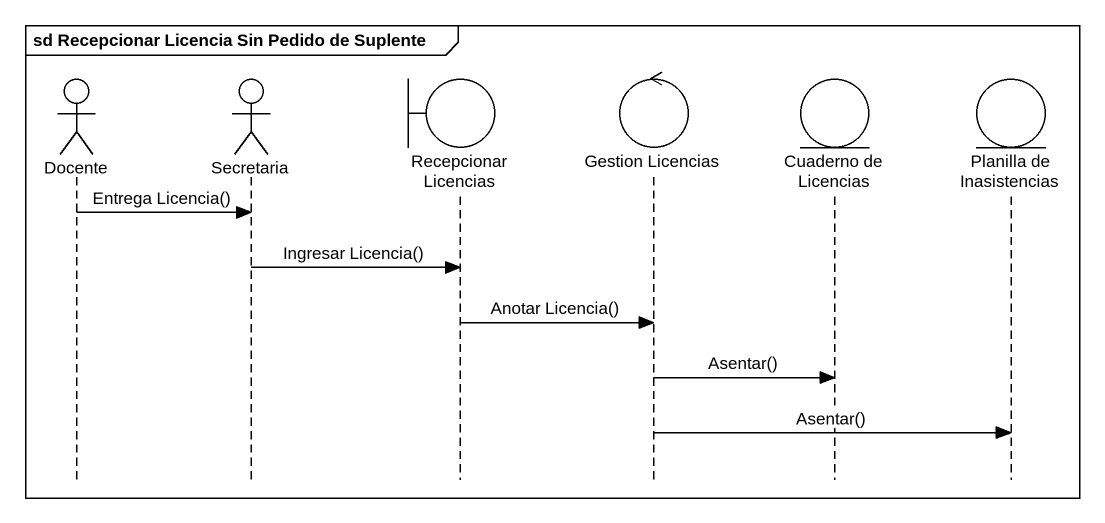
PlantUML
@startuml
mainframe sd Recepcionar Licencia Sin Pedido de Suplente
hide footbox
actor Docente
actor Secretaria
boundary "Recepcionar Licencias" as Recepcionar_Licencias
control "Gestion Licencias" as Gestion_Licencias
entity "Cuaderno de Licencias" as Cuaderno_de_Licencias
entity "Planilla de Inasistencias" as Planilla_de_Inasistencias

Docente -> Secretaria : Entrega Licencia()
Secretaria -> Recepcionar_Licencias : Ingresar Licencia()
Recepcionar_Licencias -> Gestion_Licencias : Anotar Licencia()
Gestion_Licencias -> Cuaderno_de_Licencias : Asentar()
Gestion_Licencias -> Planilla_de_Inasistencias : Asentar()
@enduml
